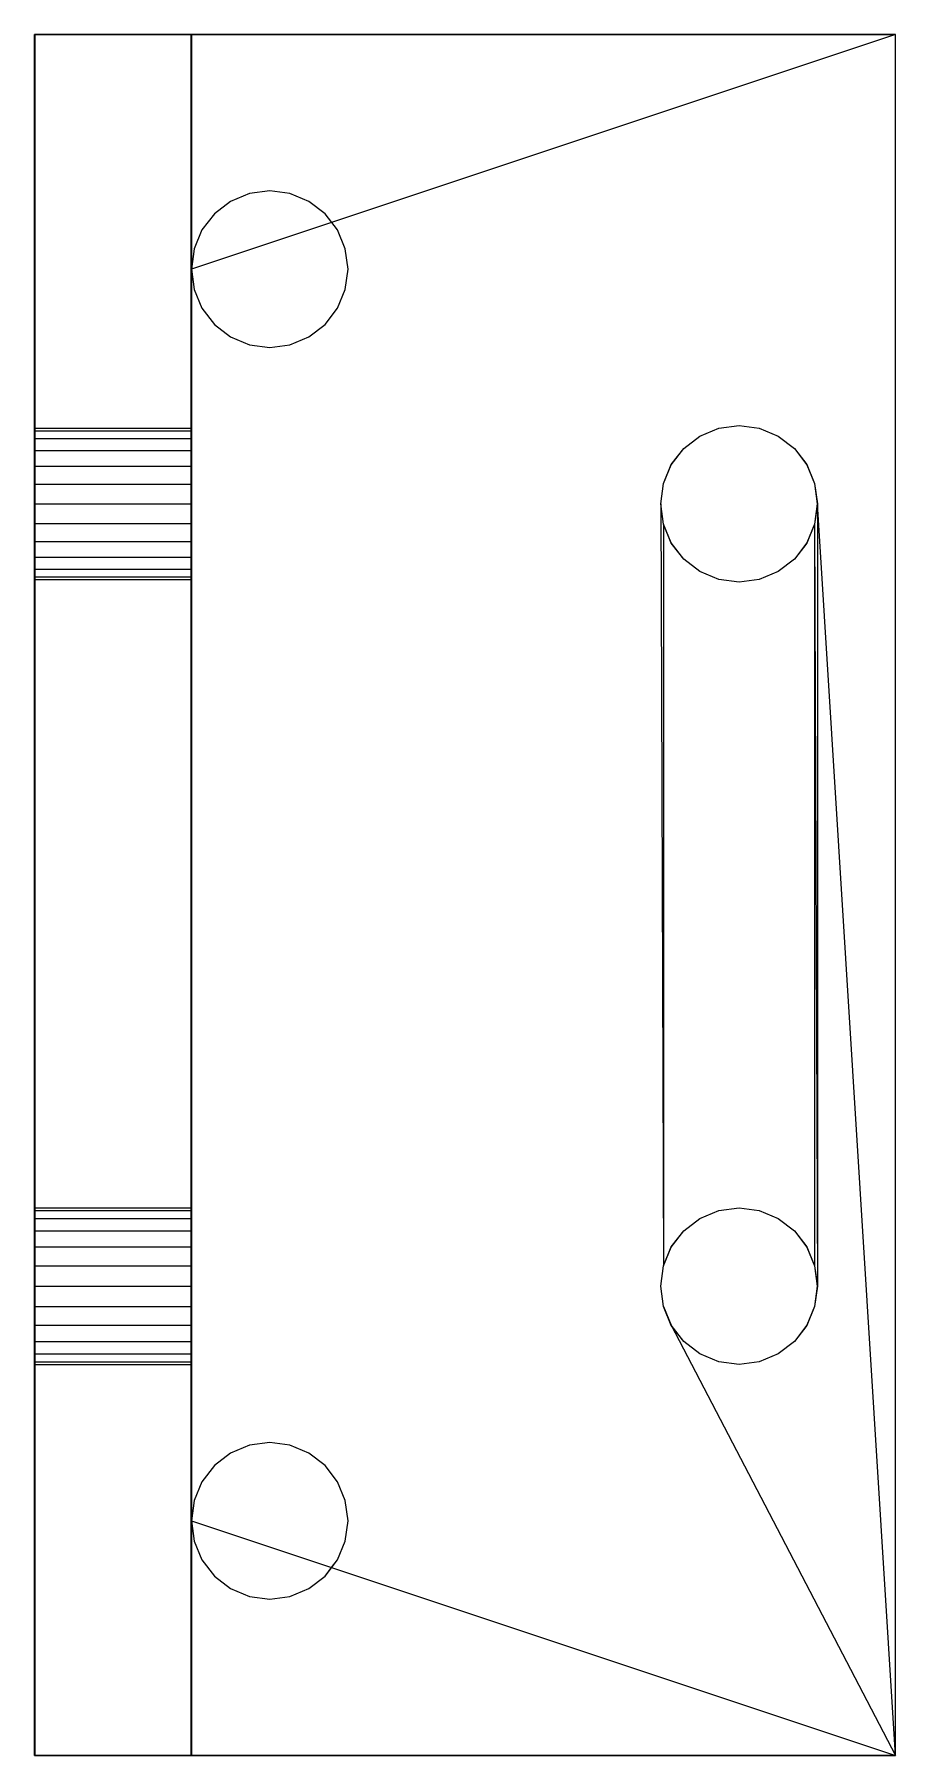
# Model space of a CAD drawing. Header units: metres. Extents: x 0 to 0.69, y -1.37 to 0.
import ezdxf

# ---------------------------------------------------------------- set-up
doc = ezdxf.new("R2010")
doc.units = ezdxf.units.M

msp = doc.modelspace()

# ---------------------------------------------------------------- linework, layer by layer
at = {"layer": 'MY3DLAYER'}
for p, q in [((0, -1.375, 0), (0, 0)), ((0.0005, 0, 0.6243), (0, 0)), ((0.125, 0, -0.0001), (0, 0)), ((0.0005, -1.375, 0.6243), (0.0005, 0, 0.6243)), ((0.0005, 0, 0.6243), (0.688, 0, 0.6243)), ((0.1255, 0, 0.499), (0.125, 0, -0.0001)), ((0.125, 0, -0.0001), (0.125, -1.375, -0.0001)), ((0.688, 0, 0.4993), (0.1255, 0, 0.499)), ((0.1255, 0, 0.499), (0.1255, -0.1875, 0.4993)), ((0.688, 0, 0.4993), (0.1255, -0.1875, 0.4993)), ((0.688, 0, 0.6243), (0.688, 0, 0.4993)), ((0.688, -1.375, 0.6243), (0.688, 0, 0.6243)), ((0.688, -1.375, 0.499), (0.688, 0, 0.4993)), ((0.1567, -0.1334, 0.6243), (0.1438, -0.1433, 0.6243)), ((0.1567, -0.1334, 0.4993), (0.1438, -0.1433, 0.4993)), ((0.1718, -0.1271, 0.6243), (0.1567, -0.1334, 0.6243)), ((0.1718, -0.1271, 0.4993), (0.1567, -0.1334, 0.4993)), ((0.1567, -0.1334, 0.6243), (0.1567, -0.1334, 0.4993)), ((0.188, -0.125, 0.6243), (0.1718, -0.1271, 0.6243)), ((0.188, -0.125, 0.4993), (0.1718, -0.1271, 0.4993)), ((0.1718, -0.1271, 0.6243), (0.1718, -0.1271, 0.4993)), ((0.2041, -0.1271, 0.6243), (0.188, -0.125, 0.6243)), ((0.188, -0.125, 0.6243), (0.188, -0.125, 0.4993)), ((0.2041, -0.1271, 0.4993), (0.188, -0.125, 0.4993)), ((0.2192, -0.1334, 0.6243), (0.2041, -0.1271, 0.6243)), ((0.2041, -0.1271, 0.6243), (0.2041, -0.1271, 0.4993)), ((0.2192, -0.1334, 0.4993), (0.2041, -0.1271, 0.4993)), ((0.2322, -0.1433, 0.6243), (0.2192, -0.1334, 0.6243)), ((0.2192, -0.1334, 0.6243), (0.2192, -0.1334, 0.4993)), ((0.2322, -0.1433, 0.4993), (0.2192, -0.1334, 0.4993)), ((0.1438, -0.1433, 0.6243), (0.1338, -0.1562, 0.6243)), ((0.1438, -0.1433, 0.4993), (0.1338, -0.1562, 0.4993)), ((0.1438, -0.1433, 0.6243), (0.1438, -0.1433, 0.4993)), ((0.2421, -0.1562, 0.6243), (0.2322, -0.1433, 0.6243)), ((0.2322, -0.1433, 0.6243), (0.2322, -0.1433, 0.4993)), ((0.2421, -0.1562, 0.4993), (0.2322, -0.1433, 0.4993)), ((0.1338, -0.1562, 0.6243), (0.1276, -0.1713, 0.6243)), ((0.1338, -0.1562, 0.4993), (0.1276, -0.1713, 0.4993)), ((0.1338, -0.1562, 0.6243), (0.1338, -0.1562, 0.4993)), ((0.2483, -0.1713, 0.6243), (0.2421, -0.1562, 0.6243)), ((0.2483, -0.1713, 0.4993), (0.2421, -0.1562, 0.4993)), ((0.2421, -0.1562, 0.6243), (0.2421, -0.1562, 0.4993)), ((0.1276, -0.1713, 0.6243), (0.1255, -0.1875, 0.6243)), ((0.1276, -0.1713, 0.4993), (0.1255, -0.1875, 0.4993)), ((0.1276, -0.1713, 0.6243), (0.1276, -0.1713, 0.4993)), ((0.2505, -0.1875, 0.6243), (0.2483, -0.1713, 0.6243)), ((0.2483, -0.1713, 0.6243), (0.2483, -0.1713, 0.4993)), ((0.2505, -0.1875, 0.4993), (0.2483, -0.1713, 0.4993)), ((0.1255, -0.1875, 0.6243), (0.1276, -0.2037, 0.6243)), ((0.1255, -0.1875, 0.4993), (0.1255, -1.1875, 0.4993)), ((0.1255, -0.1875, 0.6243), (0.1255, -0.1875, 0.4993)), ((0.1255, -0.1875, 0.4993), (0.1276, -0.2037, 0.4993)), ((0.2483, -0.2037, 0.6243), (0.2505, -0.1875, 0.6243)), ((0.2483, -0.2037, 0.4993), (0.2505, -0.1875, 0.4993)), ((0.2505, -0.1875, 0.6243), (0.2505, -0.1875, 0.4993)), ((0.1276, -0.2037, 0.6243), (0.1338, -0.2187, 0.6243)), ((0.1276, -0.2037, 0.6243), (0.1276, -0.2037, 0.4993)), ((0.1276, -0.2037, 0.4993), (0.1338, -0.2187, 0.4993)), ((0.2421, -0.2187, 0.6243), (0.2483, -0.2037, 0.6243)), ((0.2421, -0.2187, 0.4993), (0.2483, -0.2037, 0.4993)), ((0.2483, -0.2037, 0.6243), (0.2483, -0.2037, 0.4993)), ((0.1338, -0.2187, 0.6243), (0.1438, -0.2317, 0.6243)), ((0.1338, -0.2187, 0.6243), (0.1338, -0.2187, 0.4993)), ((0.1338, -0.2187, 0.4993), (0.1438, -0.2317, 0.4993)), ((0.2322, -0.2317, 0.6243), (0.2421, -0.2187, 0.6243)), ((0.2322, -0.2317, 0.4993), (0.2421, -0.2187, 0.4993)), ((0.2421, -0.2187, 0.6243), (0.2421, -0.2187, 0.4993)), ((0.1438, -0.2317, 0.6243), (0.1567, -0.2416, 0.6243)), ((0.1438, -0.2317, 0.6243), (0.1438, -0.2317, 0.4993)), ((0.1438, -0.2317, 0.4993), (0.1567, -0.2416, 0.4993)), ((0.2192, -0.2416, 0.6243), (0.2322, -0.2317, 0.6243)), ((0.2192, -0.2416, 0.4993), (0.2322, -0.2317, 0.4993)), ((0.2322, -0.2317, 0.6243), (0.2322, -0.2317, 0.4993)), ((0.1567, -0.2416, 0.6243), (0.1718, -0.2479, 0.6243)), ((0.1567, -0.2416, 0.4993), (0.1718, -0.2479, 0.4993)), ((0.1567, -0.2416, 0.6243), (0.1567, -0.2416, 0.4993)), ((0.2041, -0.2479, 0.6243), (0.2192, -0.2416, 0.6243)), ((0.2041, -0.2479, 0.4993), (0.2192, -0.2416, 0.4993)), ((0.2192, -0.2416, 0.6243), (0.2192, -0.2416, 0.4993)), ((0.1718, -0.2479, 0.6243), (0.188, -0.25, 0.6243)), ((0.1718, -0.2479, 0.4993), (0.188, -0.25, 0.4993)), ((0.1718, -0.2479, 0.6243), (0.1718, -0.2479, 0.4993)), ((0.188, -0.25, 0.6243), (0.2041, -0.2479, 0.6243)), ((0.188, -0.25, 0.4993), (0.2041, -0.2479, 0.4993)), ((0.188, -0.25, 0.6243), (0.188, -0.25, 0.4993)), ((0.2041, -0.2479, 0.6243), (0.2041, -0.2479, 0.4993)), ((0, -0.3146, 0.125), (0, -0.3167, 0.1094)), ((0, -0.3167, 0.1406), (0, -0.3146, 0.125)), ((0, -0.3146, 0.125), (0.1251, -0.3146, 0.1249)), ((0.1251, -0.3167, 0.1405), (0.1251, -0.3146, 0.1249)), ((0.1251, -0.3146, 0.1249), (0.1251, -0.3167, 0.1093)), ((0.5317, -0.3209, 0.6243), (0.5468, -0.3146, 0.6243)), ((0.5317, -0.3209, 0.4993), (0.5468, -0.3146, 0.4993)), ((0.5468, -0.3146, 0.6243), (0.5629, -0.3125, 0.6243)), ((0.5468, -0.3146, 0.4993), (0.563, -0.3125, 0.4993)), ((0.5468, -0.3146, 0.4993), (0.5468, -0.3146, 0.6243)), ((0.5629, -0.3125, 0.6243), (0.5791, -0.3146, 0.6243)), ((0.563, -0.3125, 0.4993), (0.5629, -0.3125, 0.6243)), ((0.563, -0.3125, 0.4993), (0.5791, -0.3146, 0.4993)), ((0.5791, -0.3146, 0.6243), (0.5942, -0.3209, 0.6243)), ((0.5791, -0.3146, 0.4993), (0.5942, -0.3209, 0.4993)), ((0.5791, -0.3146, 0.4993), (0.5791, -0.3146, 0.6243)), ((0, -0.3167, 0.1094), (0, -0.3227, 0.0948)), ((0, -0.3227, 0.1552), (0, -0.3167, 0.1406)), ((0, -0.3167, 0.1406), (0.1251, -0.3167, 0.1405)), ((0, -0.3167, 0.1094), (0.1251, -0.3167, 0.1093)), ((0, -0.3227, 0.0948), (0, -0.3323, 0.0823)), ((0, -0.3323, 0.1677), (0, -0.3227, 0.1552)), ((0, -0.3227, 0.1552), (0.1251, -0.3227, 0.1551)), ((0, -0.3227, 0.0948), (0.1251, -0.3227, 0.0947)), ((0.1251, -0.3227, 0.1551), (0.1251, -0.3167, 0.1405)), ((0.1251, -0.3167, 0.1093), (0.1251, -0.3227, 0.0947)), ((0.1252, -0.3323, 0.1676), (0.1251, -0.3227, 0.1551)), ((0.1251, -0.3227, 0.0947), (0.1251, -0.3323, 0.0822)), ((0.5187, -0.3308, 0.6243), (0.5317, -0.3209, 0.6243)), ((0.5188, -0.3308, 0.4993), (0.5317, -0.3209, 0.4993)), ((0.5317, -0.3209, 0.4993), (0.5317, -0.3209, 0.6243)), ((0.5942, -0.3209, 0.6243), (0.6071, -0.3308, 0.6243)), ((0.5942, -0.3209, 0.4993), (0.6072, -0.3308, 0.4993)), ((0.5942, -0.3209, 0.4993), (0.5942, -0.3209, 0.6243)), ((0, -0.3323, 0.0823), (0, -0.3448, 0.0727)), ((0, -0.3448, 0.1773), (0, -0.3323, 0.1677)), ((0, -0.3323, 0.0823), (0.1251, -0.3323, 0.0822)), ((0, -0.3323, 0.1677), (0.1252, -0.3323, 0.1676)), ((0.1251, -0.3323, 0.0822), (0.1251, -0.3448, 0.0726)), ((0.1252, -0.3448, 0.1772), (0.1252, -0.3323, 0.1676)), ((0.5026, -0.3588, 0.4992), (0.5088, -0.3437, 0.4993)), ((0.5088, -0.3438, 0.6243), (0.5187, -0.3308, 0.6243)), ((0.5088, -0.3437, 0.4993), (0.5188, -0.3308, 0.4993)), ((0.5088, -0.3437, 0.4993), (0.5088, -0.3438, 0.6243)), ((0.5188, -0.3308, 0.4993), (0.5187, -0.3308, 0.6243)), ((0.6071, -0.3308, 0.6243), (0.6171, -0.3438, 0.6243)), ((0.6072, -0.3308, 0.4993), (0.6071, -0.3308, 0.6243)), ((0.6072, -0.3308, 0.4993), (0.6171, -0.3437, 0.4993)), ((0.6171, -0.3437, 0.4993), (0.6233, -0.3588, 0.4993)), ((0.6171, -0.3437, 0.4993), (0.6171, -0.3438, 0.6243)), ((0, -0.3448, 0.0727), (0, -0.3594, 0.0667)), ((0, -0.3594, 0.1833), (0, -0.3448, 0.1773)), ((0, -0.3448, 0.0727), (0.1251, -0.3448, 0.0726)), ((0, -0.3448, 0.1773), (0.1252, -0.3448, 0.1772)), ((0.1251, -0.3448, 0.0726), (0.1251, -0.3594, 0.0666)), ((0.1252, -0.3594, 0.1832), (0.1252, -0.3448, 0.1772)), ((0.5026, -0.3588, 0.6243), (0.5088, -0.3438, 0.6243)), ((0.6171, -0.3438, 0.6243), (0.6233, -0.3588, 0.6243)), ((0, -0.3594, 0.0667), (0, -0.375, 0.0646)), ((0, -0.375, 0.1854), (0, -0.3594, 0.1833)), ((0, -0.3594, 0.0667), (0.1251, -0.3594, 0.0666)), ((0, -0.3594, 0.1833), (0.1252, -0.3594, 0.1832)), ((0.1251, -0.3594, 0.0666), (0.1251, -0.375, 0.0645)), ((0.1252, -0.375, 0.1853), (0.1252, -0.3594, 0.1832)), ((0.5004, -0.375, 0.6243), (0.5026, -0.3588, 0.6243)), ((0.5005, -0.375, 0.4992), (0.5026, -0.3588, 0.4992)), ((0.5026, -0.3588, 0.4992), (0.5026, -0.3588, 0.6243)), ((0.6233, -0.3588, 0.6243), (0.6254, -0.375, 0.6243)), ((0.6233, -0.3588, 0.4993), (0.6255, -0.375, 0.4993)), ((0.6233, -0.3588, 0.4993), (0.6233, -0.3588, 0.6243)), ((0, -0.375, 0.0646), (0, -0.3906, 0.0667)), ((0, -0.3906, 0.1833), (0, -0.375, 0.1854)), ((0, -0.375, 0.0646), (0.1251, -0.375, 0.0645)), ((0, -0.375, 0.1854), (0.1252, -0.375, 0.1853)), ((0.1251, -0.375, 0.0645), (0.1251, -0.3906, 0.0666)), ((0.1252, -0.3906, 0.1832), (0.1252, -0.375, 0.1853)), ((0.5026, -0.3912, 0.6243), (0.5004, -0.375, 0.6243)), ((0.5005, -0.375, 0.4992), (0.5004, -0.375, 0.6243)), ((0.5026, -0.3912, 0.4992), (0.5005, -0.375, 0.4992)), ((0.5005, -0.375, 0.4992), (0.5026, -0.9838, 0.499)), ((0.6254, -0.375, 0.6243), (0.6233, -0.3912, 0.6243)), ((0.6255, -0.375, 0.4993), (0.6233, -0.3912, 0.4993)), ((0.6255, -0.375, 0.4993), (0.6254, -0.375, 0.6243)), ((0.688, -1.375, 0.499), (0.6255, -0.375, 0.4993)), ((0.6255, -0.375, 0.4993), (0.6255, -1, 0.4991)), ((0, -0.3906, 0.0667), (0, -0.4052, 0.0727)), ((0, -0.4052, 0.1773), (0, -0.3906, 0.1833)), ((0, -0.3906, 0.0667), (0.1251, -0.3906, 0.0666)), ((0, -0.3906, 0.1833), (0.1252, -0.3906, 0.1832)), ((0.1251, -0.3906, 0.0666), (0.1251, -0.4052, 0.0726)), ((0.1252, -0.4052, 0.1772), (0.1252, -0.3906, 0.1832)), ((0.5088, -0.4063, 0.6243), (0.5026, -0.3912, 0.6243)), ((0.5088, -0.4062, 0.4992), (0.5026, -0.3912, 0.4992)), ((0.5026, -0.3912, 0.4992), (0.5026, -0.3912, 0.6243)), ((0.5026, -0.3912, 0.4992), (0.5026, -0.9838, 0.499)), ((0.6233, -0.3912, 0.6243), (0.6171, -0.4063, 0.6243)), ((0.6233, -0.3912, 0.4993), (0.6171, -0.4062, 0.4993)), ((0.6233, -0.3912, 0.4993), (0.6233, -0.3912, 0.6243)), ((0.6233, -0.3912, 0.4993), (0.6233, -0.9838, 0.4991)), ((0.6233, -0.3912, 0.4993), (0.6255, -1, 0.4991)), ((0, -0.4052, 0.0727), (0, -0.4177, 0.0823)), ((0, -0.4177, 0.1677), (0, -0.4052, 0.1773)), ((0, -0.4052, 0.0727), (0.1251, -0.4052, 0.0726)), ((0, -0.4052, 0.1773), (0.1252, -0.4052, 0.1772)), ((0.1251, -0.4052, 0.0726), (0.1251, -0.4177, 0.0822)), ((0.1252, -0.4177, 0.1676), (0.1252, -0.4052, 0.1772)), ((0.5188, -0.4192, 0.4992), (0.5088, -0.4062, 0.4992)), ((0.5088, -0.4062, 0.4992), (0.5088, -0.4063, 0.6243)), ((0.5187, -0.4192, 0.6243), (0.5088, -0.4063, 0.6243)), ((0.6171, -0.4063, 0.6243), (0.6071, -0.4192, 0.6243)), ((0.6171, -0.4062, 0.4993), (0.6072, -0.4192, 0.4993)), ((0.6171, -0.4062, 0.4993), (0.6171, -0.4063, 0.6243)), ((0, -0.4177, 0.0823), (0, -0.4273, 0.0948)), ((0, -0.4273, 0.1552), (0, -0.4177, 0.1677)), ((0, -0.4177, 0.0823), (0.1251, -0.4177, 0.0822)), ((0, -0.4177, 0.1677), (0.1252, -0.4177, 0.1676)), ((0.1251, -0.4273, 0.1551), (0.1252, -0.4177, 0.1676)), ((0.1251, -0.4177, 0.0822), (0.1251, -0.4273, 0.0947)), ((0.5317, -0.4291, 0.6243), (0.5187, -0.4192, 0.6243)), ((0.5188, -0.4192, 0.4992), (0.5187, -0.4192, 0.6243)), ((0.5317, -0.4291, 0.4992), (0.5188, -0.4192, 0.4992)), ((0.6071, -0.4192, 0.6243), (0.5942, -0.4291, 0.6243)), ((0.6072, -0.4192, 0.4993), (0.5942, -0.4291, 0.4993)), ((0.6072, -0.4192, 0.4993), (0.6071, -0.4192, 0.6243)), ((0, -0.4273, 0.0948), (0, -0.4333, 0.1094)), ((0, -0.4333, 0.1406), (0, -0.4273, 0.1552)), ((0, -0.4273, 0.0948), (0.1251, -0.4273, 0.0947)), ((0, -0.4273, 0.1552), (0.1251, -0.4273, 0.1551)), ((0, -0.4354, 0.125), (0, -0.4333, 0.1406)), ((0, -0.4333, 0.1094), (0, -0.4354, 0.125)), ((0, -0.4333, 0.1406), (0.1251, -0.4333, 0.1405)), ((0, -0.4333, 0.1094), (0.1251, -0.4333, 0.1093)), ((0, -0.4354, 0.125), (0.1251, -0.4354, 0.1249)), ((0.1251, -0.4333, 0.1405), (0.1251, -0.4273, 0.1551)), ((0.1251, -0.4273, 0.0947), (0.1251, -0.4333, 0.1093)), ((0.1251, -0.4354, 0.1249), (0.1251, -0.4333, 0.1405)), ((0.1251, -0.4333, 0.1093), (0.1251, -0.4354, 0.1249)), ((0.5468, -0.4354, 0.6243), (0.5317, -0.4291, 0.6243)), ((0.5468, -0.4354, 0.4992), (0.5317, -0.4291, 0.4992)), ((0.5317, -0.4291, 0.4992), (0.5317, -0.4291, 0.6243)), ((0.5629, -0.4375, 0.6243), (0.5468, -0.4354, 0.6243)), ((0.563, -0.4375, 0.4993), (0.5468, -0.4354, 0.4992)), ((0.5468, -0.4354, 0.4992), (0.5468, -0.4354, 0.6243)), ((0.5791, -0.4354, 0.6243), (0.5629, -0.4375, 0.6243)), ((0.563, -0.4375, 0.4993), (0.5629, -0.4375, 0.6243)), ((0.5791, -0.4354, 0.4993), (0.563, -0.4375, 0.4993)), ((0.5942, -0.4291, 0.6243), (0.5791, -0.4354, 0.6243)), ((0.5942, -0.4291, 0.4993), (0.5791, -0.4354, 0.4993)), ((0.5791, -0.4354, 0.4993), (0.5791, -0.4354, 0.6243)), ((0.5942, -0.4291, 0.4993), (0.5942, -0.4291, 0.6243)), ((0, -0.9375, 0.125), (0, -0.9396, 0.1089)), ((0, -0.9396, 0.1412), (0, -0.9375, 0.125)), ((0, -0.9375, 0.125), (0.1252, -0.9375, 0.125)), ((0, -0.9396, 0.1089), (0, -0.9459, 0.0938)), ((0, -0.9459, 0.1563), (0, -0.9396, 0.1412)), ((0, -0.9396, 0.1412), (0.1252, -0.9396, 0.1412)), ((0, -0.9396, 0.1089), (0.1252, -0.9396, 0.1089)), ((0, -0.9459, 0.0938), (0, -0.9558, 0.0808)), ((0, -0.9558, 0.1692), (0, -0.9459, 0.1563)), ((0, -0.9459, 0.1563), (0.1252, -0.9459, 0.1563)), ((0, -0.9459, 0.0938), (0.1252, -0.9459, 0.0938)), ((0.1252, -0.9396, 0.1412), (0.1252, -0.9375, 0.125)), ((0.1252, -0.9375, 0.125), (0.1252, -0.9396, 0.1089)), ((0.1252, -0.9459, 0.1563), (0.1252, -0.9396, 0.1412)), ((0.1252, -0.9396, 0.1089), (0.1252, -0.9459, 0.0938)), ((0.1252, -0.9558, 0.1692), (0.1252, -0.9459, 0.1563)), ((0.1252, -0.9459, 0.0938), (0.1252, -0.9558, 0.0808)), ((0.5187, -0.9558, 0.6243), (0.5317, -0.9459, 0.6243)), ((0.5188, -0.9558, 0.4991), (0.5317, -0.9459, 0.4991)), ((0.5317, -0.9459, 0.6243), (0.5468, -0.9396, 0.6243)), ((0.5317, -0.9459, 0.4991), (0.5468, -0.9396, 0.4991)), ((0.5317, -0.9459, 0.4991), (0.5317, -0.9459, 0.6243)), ((0.5468, -0.9396, 0.6243), (0.5629, -0.9375, 0.6243)), ((0.5468, -0.9396, 0.4991), (0.563, -0.9375, 0.4991)), ((0.5468, -0.9396, 0.4991), (0.5468, -0.9396, 0.6243)), ((0.5629, -0.9375, 0.6243), (0.5791, -0.9396, 0.6243)), ((0.563, -0.9375, 0.4991), (0.5629, -0.9375, 0.6243)), ((0.563, -0.9375, 0.4991), (0.5791, -0.9396, 0.4991)), ((0.5791, -0.9396, 0.6243), (0.5942, -0.9459, 0.6243)), ((0.5791, -0.9396, 0.4991), (0.5942, -0.9459, 0.4991)), ((0.5791, -0.9396, 0.4991), (0.5791, -0.9396, 0.6243)), ((0.5942, -0.9459, 0.6243), (0.6071, -0.9558, 0.6243)), ((0.5942, -0.9459, 0.4991), (0.6072, -0.9558, 0.4991)), ((0.5942, -0.9459, 0.4991), (0.5942, -0.9459, 0.6243)), ((0, -0.9558, 0.0808), (0, -0.9687, 0.0709)), ((0, -0.9687, 0.1792), (0, -0.9558, 0.1692)), ((0, -0.9558, 0.1692), (0.1252, -0.9558, 0.1692)), ((0, -0.9558, 0.0808), (0.1252, -0.9558, 0.0808)), ((0.1252, -0.9687, 0.1792), (0.1252, -0.9558, 0.1692)), ((0.1252, -0.9558, 0.0808), (0.1252, -0.9687, 0.0709)), ((0.5088, -0.9688, 0.6243), (0.5187, -0.9558, 0.6243)), ((0.5088, -0.9687, 0.4991), (0.5188, -0.9558, 0.4991)), ((0.5188, -0.9558, 0.4991), (0.5187, -0.9558, 0.6243)), ((0.6071, -0.9558, 0.6243), (0.6171, -0.9688, 0.6243)), ((0.6072, -0.9558, 0.4991), (0.6071, -0.9558, 0.6243)), ((0.6072, -0.9558, 0.4991), (0.6171, -0.9687, 0.4991)), ((0, -0.9687, 0.0709), (0, -0.9838, 0.0647)), ((0, -0.9838, 0.1854), (0, -0.9687, 0.1792)), ((0, -0.9687, 0.1792), (0.1252, -0.9687, 0.1792)), ((0, -0.9687, 0.0709), (0.1252, -0.9687, 0.0709)), ((0.1252, -0.9838, 0.1854), (0.1252, -0.9687, 0.1792)), ((0.1252, -0.9687, 0.0709), (0.1252, -0.9838, 0.0647)), ((0.5026, -0.9838, 0.499), (0.5088, -0.9687, 0.4991)), ((0.5026, -0.9838, 0.6243), (0.5088, -0.9688, 0.6243)), ((0.5088, -0.9687, 0.4991), (0.5088, -0.9688, 0.6243)), ((0.6171, -0.9687, 0.4991), (0.6233, -0.9838, 0.4991)), ((0.6171, -0.9687, 0.4991), (0.6171, -0.9688, 0.6243)), ((0.6171, -0.9688, 0.6243), (0.6233, -0.9838, 0.6243)), ((0, -0.9838, 0.0647), (0, -1, 0.0625)), ((0, -1, 0.1875), (0, -0.9838, 0.1854)), ((0, -0.9838, 0.1854), (0.1252, -0.9838, 0.1854)), ((0, -0.9838, 0.0647), (0.1252, -0.9838, 0.0647)), ((0.1252, -1, 0.1875), (0.1252, -0.9838, 0.1854)), ((0.1252, -0.9838, 0.0647), (0.1252, -1, 0.0625)), ((0.5004, -1, 0.6243), (0.5026, -0.9838, 0.6243)), ((0.5005, -1, 0.499), (0.5026, -0.9838, 0.499)), ((0.5026, -0.9838, 0.499), (0.5026, -0.9838, 0.6243)), ((0.6233, -0.9838, 0.6243), (0.6254, -1, 0.6243)), ((0.6233, -0.9838, 0.4991), (0.6233, -0.9838, 0.6243)), ((0.6233, -0.9838, 0.4991), (0.6255, -1, 0.4991)), ((0, -1, 0.0625), (0, -1.0162, 0.0647)), ((0, -1.0162, 0.1854), (0, -1, 0.1875)), ((0, -1, 0.0625), (0.1252, -1, 0.0625)), ((0, -1, 0.1875), (0.1252, -1, 0.1875)), ((0.1252, -1.0162, 0.1854), (0.1252, -1, 0.1875)), ((0.1252, -1, 0.0625), (0.1252, -1.0162, 0.0647)), ((0.5026, -1.0162, 0.6243), (0.5004, -1, 0.6243)), ((0.5005, -1, 0.499), (0.5004, -1, 0.6243)), ((0.5026, -1.0162, 0.499), (0.5005, -1, 0.499)), ((0.6254, -1, 0.6243), (0.6233, -1.0162, 0.6243)), ((0.6255, -1, 0.4991), (0.6233, -1.0162, 0.4991)), ((0.6255, -1, 0.4991), (0.6254, -1, 0.6243)), ((0, -1.0162, 0.0647), (0, -1.0312, 0.0709)), ((0, -1.0312, 0.1792), (0, -1.0162, 0.1854)), ((0, -1.0162, 0.0647), (0.1252, -1.0162, 0.0647)), ((0, -1.0162, 0.1854), (0.1252, -1.0162, 0.1854)), ((0.1252, -1.0312, 0.1792), (0.1252, -1.0162, 0.1854)), ((0.1252, -1.0162, 0.0647), (0.1252, -1.0312, 0.0709)), ((0.5088, -1.0313, 0.6243), (0.5026, -1.0162, 0.6243)), ((0.5026, -1.0162, 0.499), (0.5026, -1.0162, 0.6243)), ((0.5026, -1.0162, 0.499), (0.5088, -1.0312, 0.499)), ((0.6233, -1.0162, 0.6243), (0.6171, -1.0313, 0.6243)), ((0.6233, -1.0162, 0.4991), (0.6171, -1.0312, 0.4991)), ((0.6233, -1.0162, 0.4991), (0.6233, -1.0162, 0.6243)), ((0, -1.0312, 0.0709), (0, -1.0442, 0.0808)), ((0, -1.0442, 0.1692), (0, -1.0312, 0.1792)), ((0, -1.0312, 0.0709), (0.1252, -1.0312, 0.0709)), ((0, -1.0312, 0.1792), (0.1252, -1.0312, 0.1792)), ((0.1252, -1.0442, 0.1692), (0.1252, -1.0312, 0.1792)), ((0.1252, -1.0312, 0.0709), (0.1252, -1.0442, 0.0808)), ((0.5188, -1.0442, 0.499), (0.5088, -1.0312, 0.499)), ((0.5088, -1.0312, 0.499), (0.5088, -1.0313, 0.6243)), ((0.5088, -1.0312, 0.499), (0.688, -1.375, 0.499)), ((0.6171, -1.0312, 0.4991), (0.6072, -1.0442, 0.4991)), ((0.6171, -1.0312, 0.4991), (0.6171, -1.0313, 0.6243)), ((0, -1.0442, 0.0808), (0, -1.0541, 0.0938)), ((0, -1.0541, 0.1563), (0, -1.0442, 0.1692)), ((0, -1.0442, 0.1692), (0.1252, -1.0442, 0.1692)), ((0, -1.0442, 0.0808), (0.1252, -1.0442, 0.0808)), ((0.1252, -1.0541, 0.1563), (0.1252, -1.0442, 0.1692)), ((0.1252, -1.0442, 0.0808), (0.1252, -1.0541, 0.0938)), ((0.5187, -1.0442, 0.6243), (0.5088, -1.0313, 0.6243)), ((0.5317, -1.0541, 0.6243), (0.5187, -1.0442, 0.6243)), ((0.5188, -1.0442, 0.499), (0.5187, -1.0442, 0.6243)), ((0.5317, -1.0541, 0.499), (0.5188, -1.0442, 0.499)), ((0.6071, -1.0442, 0.6243), (0.5942, -1.0541, 0.6243)), ((0.6072, -1.0442, 0.4991), (0.5942, -1.0541, 0.4991)), ((0.6171, -1.0313, 0.6243), (0.6071, -1.0442, 0.6243)), ((0.6072, -1.0442, 0.4991), (0.6071, -1.0442, 0.6243)), ((0, -1.0541, 0.0938), (0, -1.0604, 0.1089)), ((0, -1.0604, 0.1412), (0, -1.0541, 0.1563)), ((0, -1.0541, 0.1563), (0.1252, -1.0541, 0.1563)), ((0, -1.0541, 0.0938), (0.1252, -1.0541, 0.0938)), ((0.1252, -1.0604, 0.1412), (0.1252, -1.0541, 0.1563)), ((0.1252, -1.0541, 0.0938), (0.1252, -1.0604, 0.1089)), ((0.5468, -1.0604, 0.6243), (0.5317, -1.0541, 0.6243)), ((0.5468, -1.0604, 0.499), (0.5317, -1.0541, 0.499)), ((0.5317, -1.0541, 0.499), (0.5317, -1.0541, 0.6243)), ((0.5942, -1.0541, 0.6243), (0.5791, -1.0604, 0.6243)), ((0.5942, -1.0541, 0.4991), (0.5791, -1.0604, 0.4991)), ((0.5942, -1.0541, 0.4991), (0.5942, -1.0541, 0.6243)), ((0, -1.0625, 0.125), (0, -1.0604, 0.1412)), ((0, -1.0604, 0.1089), (0, -1.0625, 0.125)), ((0, -1.0604, 0.1412), (0.1252, -1.0604, 0.1412)), ((0, -1.0604, 0.1089), (0.1252, -1.0604, 0.1089)), ((0, -1.0625, 0.125), (0.1252, -1.0625, 0.125)), ((0.1252, -1.0625, 0.125), (0.1252, -1.0604, 0.1412)), ((0.1252, -1.0604, 0.1089), (0.1252, -1.0625, 0.125)), ((0.5629, -1.0625, 0.6243), (0.5468, -1.0604, 0.6243)), ((0.563, -1.0625, 0.4991), (0.5468, -1.0604, 0.499)), ((0.5468, -1.0604, 0.499), (0.5468, -1.0604, 0.6243)), ((0.5791, -1.0604, 0.6243), (0.5629, -1.0625, 0.6243)), ((0.563, -1.0625, 0.4991), (0.5629, -1.0625, 0.6243)), ((0.5791, -1.0604, 0.4991), (0.563, -1.0625, 0.4991)), ((0.5791, -1.0604, 0.4991), (0.5791, -1.0604, 0.6243)), ((0.1718, -1.1271, 0.6243), (0.1567, -1.1334, 0.6243)), ((0.1718, -1.1271, 0.4993), (0.1567, -1.1334, 0.4993)), ((0.188, -1.125, 0.6243), (0.1718, -1.1271, 0.6243)), ((0.188, -1.125, 0.4993), (0.1718, -1.1271, 0.4993)), ((0.1718, -1.1271, 0.6243), (0.1718, -1.1271, 0.4993)), ((0.2041, -1.1271, 0.6243), (0.188, -1.125, 0.6243)), ((0.188, -1.125, 0.6243), (0.188, -1.125, 0.4993)), ((0.2041, -1.1271, 0.4993), (0.188, -1.125, 0.4993)), ((0.2192, -1.1334, 0.6243), (0.2041, -1.1271, 0.6243)), ((0.2041, -1.1271, 0.6243), (0.2041, -1.1271, 0.4993)), ((0.2192, -1.1334, 0.4993), (0.2041, -1.1271, 0.4993)), ((0.1567, -1.1334, 0.6243), (0.1438, -1.1433, 0.6243)), ((0.1567, -1.1334, 0.4993), (0.1438, -1.1433, 0.4993)), ((0.1567, -1.1334, 0.6243), (0.1567, -1.1334, 0.4993)), ((0.2322, -1.1433, 0.6243), (0.2192, -1.1334, 0.6243)), ((0.2322, -1.1433, 0.4993), (0.2192, -1.1334, 0.4993)), ((0.2192, -1.1334, 0.6243), (0.2192, -1.1334, 0.4993)), ((0.1438, -1.1433, 0.6243), (0.1338, -1.1562, 0.6243)), ((0.1438, -1.1433, 0.4993), (0.1338, -1.1562, 0.4993)), ((0.1438, -1.1433, 0.6243), (0.1438, -1.1433, 0.4993)), ((0.2421, -1.1562, 0.6243), (0.2322, -1.1433, 0.6243)), ((0.2322, -1.1433, 0.6243), (0.2322, -1.1433, 0.4993)), ((0.2421, -1.1562, 0.4993), (0.2322, -1.1433, 0.4993)), ((0.1338, -1.1562, 0.6243), (0.1276, -1.1713, 0.6243)), ((0.1338, -1.1562, 0.4993), (0.1276, -1.1713, 0.4993)), ((0.1338, -1.1562, 0.6243), (0.1338, -1.1562, 0.4993)), ((0.2483, -1.1713, 0.6243), (0.2421, -1.1562, 0.6243)), ((0.2421, -1.1562, 0.6243), (0.2421, -1.1562, 0.4993)), ((0.2483, -1.1713, 0.4993), (0.2421, -1.1562, 0.4993)), ((0.1276, -1.1713, 0.6243), (0.1255, -1.1875, 0.6243)), ((0.1276, -1.1713, 0.4993), (0.1255, -1.1875, 0.4993)), ((0.1276, -1.1713, 0.6243), (0.1276, -1.1713, 0.4993)), ((0.2505, -1.1875, 0.6243), (0.2483, -1.1713, 0.6243)), ((0.2483, -1.1713, 0.6243), (0.2483, -1.1713, 0.4993)), ((0.2505, -1.1875, 0.4993), (0.2483, -1.1713, 0.4993)), ((0.1255, -1.1875, 0.6243), (0.1276, -1.2037, 0.6243)), ((0.1255, -1.1875, 0.4993), (0.1255, -1.375, 0.499)), ((0.1255, -1.1875, 0.4993), (0.1276, -1.2037, 0.4993)), ((0.1255, -1.1875, 0.6243), (0.1255, -1.1875, 0.4993)), ((0.1255, -1.1875, 0.4993), (0.2374, -1.2248, 0.4993)), ((0.2483, -1.2037, 0.6243), (0.2505, -1.1875, 0.6243)), ((0.2483, -1.2037, 0.4993), (0.2505, -1.1875, 0.4993)), ((0.2505, -1.1875, 0.6243), (0.2505, -1.1875, 0.4993)), ((0.1276, -1.2037, 0.6243), (0.1338, -1.2187, 0.6243)), ((0.1276, -1.2037, 0.4993), (0.1338, -1.2187, 0.4993)), ((0.1276, -1.2037, 0.6243), (0.1276, -1.2037, 0.4993)), ((0.2421, -1.2187, 0.6243), (0.2483, -1.2037, 0.6243)), ((0.2421, -1.2187, 0.4993), (0.2483, -1.2037, 0.4993)), ((0.2483, -1.2037, 0.6243), (0.2483, -1.2037, 0.4993)), ((0.1338, -1.2187, 0.6243), (0.1438, -1.2317, 0.6243)), ((0.1338, -1.2187, 0.4993), (0.1438, -1.2317, 0.4993)), ((0.1338, -1.2187, 0.6243), (0.1338, -1.2187, 0.4993)), ((0.2322, -1.2317, 0.6243), (0.2421, -1.2187, 0.6243)), ((0.2374, -1.2248, 0.4993), (0.2421, -1.2187, 0.4993)), ((0.2421, -1.2187, 0.6243), (0.2421, -1.2187, 0.4993)), ((0.1438, -1.2317, 0.6243), (0.1567, -1.2416, 0.6243)), ((0.1438, -1.2317, 0.4993), (0.1567, -1.2416, 0.4993)), ((0.1438, -1.2317, 0.6243), (0.1438, -1.2317, 0.4993)), ((0.2192, -1.2416, 0.6243), (0.2322, -1.2317, 0.6243)), ((0.2192, -1.2416, 0.4993), (0.2322, -1.2317, 0.4993)), ((0.2322, -1.2317, 0.4993), (0.2374, -1.2248, 0.4993)), ((0.2322, -1.2317, 0.6243), (0.2322, -1.2317, 0.4993)), ((0.2374, -1.2248, 0.4993), (0.688, -1.375, 0.499)), ((0.1567, -1.2416, 0.6243), (0.1718, -1.2479, 0.6243)), ((0.1567, -1.2416, 0.4993), (0.1718, -1.2479, 0.4993)), ((0.1567, -1.2416, 0.6243), (0.1567, -1.2416, 0.4993)), ((0.1718, -1.2479, 0.6243), (0.188, -1.25, 0.6243)), ((0.1718, -1.2479, 0.4993), (0.188, -1.25, 0.4993)), ((0.1718, -1.2479, 0.6243), (0.1718, -1.2479, 0.4993)), ((0.188, -1.25, 0.6243), (0.2041, -1.2479, 0.6243)), ((0.188, -1.25, 0.4993), (0.2041, -1.2479, 0.4993)), ((0.188, -1.25, 0.6243), (0.188, -1.25, 0.4993)), ((0.2041, -1.2479, 0.6243), (0.2192, -1.2416, 0.6243)), ((0.2041, -1.2479, 0.4993), (0.2192, -1.2416, 0.4993)), ((0.2041, -1.2479, 0.6243), (0.2041, -1.2479, 0.4993)), ((0.2192, -1.2416, 0.6243), (0.2192, -1.2416, 0.4993)), ((0, -1.375, 0), (0.0005, -1.375, 0.6243)), ((0.125, -1.375, -0.0001), (0, -1.375, 0)), ((0.0005, -1.375, 0.6243), (0.688, -1.375, 0.6243)), ((0.1255, -1.375, 0.499), (0.125, -1.375, -0.0001)), ((0.688, -1.375, 0.499), (0.1255, -1.375, 0.499)), ((0.688, -1.375, 0.6243), (0.688, -1.375, 0.499))]:
    msp.add_line(p, q, dxfattribs=at)

doc.saveas('drawing.dxf')
